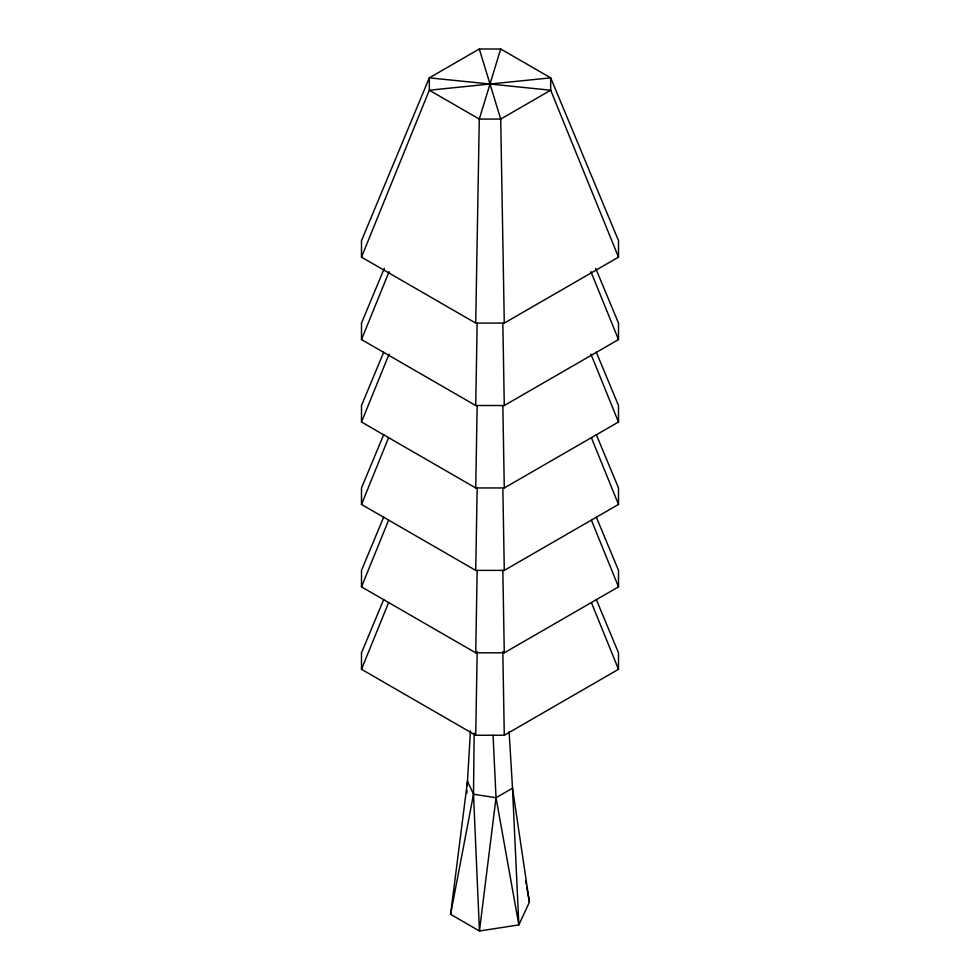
<?xml version="1.0" encoding="UTF-8"?>
<svg xmlns="http://www.w3.org/2000/svg" width="980" height="980" viewBox="0 0 980 980"><rect width="100%" height="100%" fill="white"/><g stroke="black" fill="none" stroke-linecap="round" stroke-linejoin="round"><path stroke-width="1.47" d="M509.11 731.729L512.516 788.202L529.408 902.151L518.849 924.899L479.441 931L473.512 794.229L474.149 733.224M475.716 323.094L479.294 119.07L500.707 49L550.687 77.849L618.503 240.651L618.503 257.14L504.284 323.094L475.716 323.094L361.498 257.14L361.498 240.651L429.314 77.849L479.294 49L500.707 49M595.693 268.349L618.503 323.094L618.503 339.57L504.284 405.524L475.716 405.524L477.162 323.302M596.281 352.188L618.503 405.524L618.503 422.013L504.284 487.954L475.716 487.954L477.162 405.732M596.281 434.618L618.503 487.954L618.503 504.443L504.284 570.385L475.716 570.385L477.162 488.175M596.281 517.06L618.503 570.385L618.503 586.873L504.284 652.815L475.716 652.815L477.162 570.605M596.281 599.49L618.503 652.827L618.503 669.303L504.284 735.257L475.716 735.257L477.187 651.516M466.786 793.322L466.958 790.297M467.215 785.764L470.449 730.835M493.05 735.196L496.039 797.72L479.441 931L450.592 914.34L467.485 781.232L473.512 794.229L450.592 914.34M361.498 257.14L429.314 90.221L429.314 77.849L550.687 90.221L618.503 257.14M475.716 405.524L361.498 339.57L389.085 271.668M475.716 487.954L361.498 422.013L389.085 354.111M475.716 570.385L361.498 504.443L388.509 437.95M475.716 652.815L361.498 586.873L388.509 520.392M475.716 735.257L361.498 669.303L388.509 602.823M384.307 268.349L361.498 323.094L361.498 339.57M383.719 352.188L361.498 405.524L361.498 422.013M383.719 434.618L361.498 487.954L361.498 504.443M383.719 517.06L361.498 570.385L361.498 586.873M383.719 599.49L361.498 652.827L361.498 669.303M496.039 797.72L512.516 788.202L518.849 924.899L496.039 797.72L473.512 794.229M590.916 271.668L618.503 339.57M590.916 354.111L618.503 422.013M591.491 437.95L618.503 504.443M591.491 520.392L618.503 586.873M591.491 602.823L618.503 669.303M479.294 49L500.707 119.07L504.284 323.094M525.635 881.241L526.174 884.23M526.713 887.219L529.408 902.151M502.838 323.302L504.284 405.524M502.838 405.732L504.284 487.954M502.838 488.175L504.284 570.385M502.838 570.605L504.284 652.815M502.814 651.516L504.284 735.257M550.687 90.221L500.707 119.07L479.294 119.07L429.314 90.221L550.687 77.849L550.687 90.221"/></g></svg>
